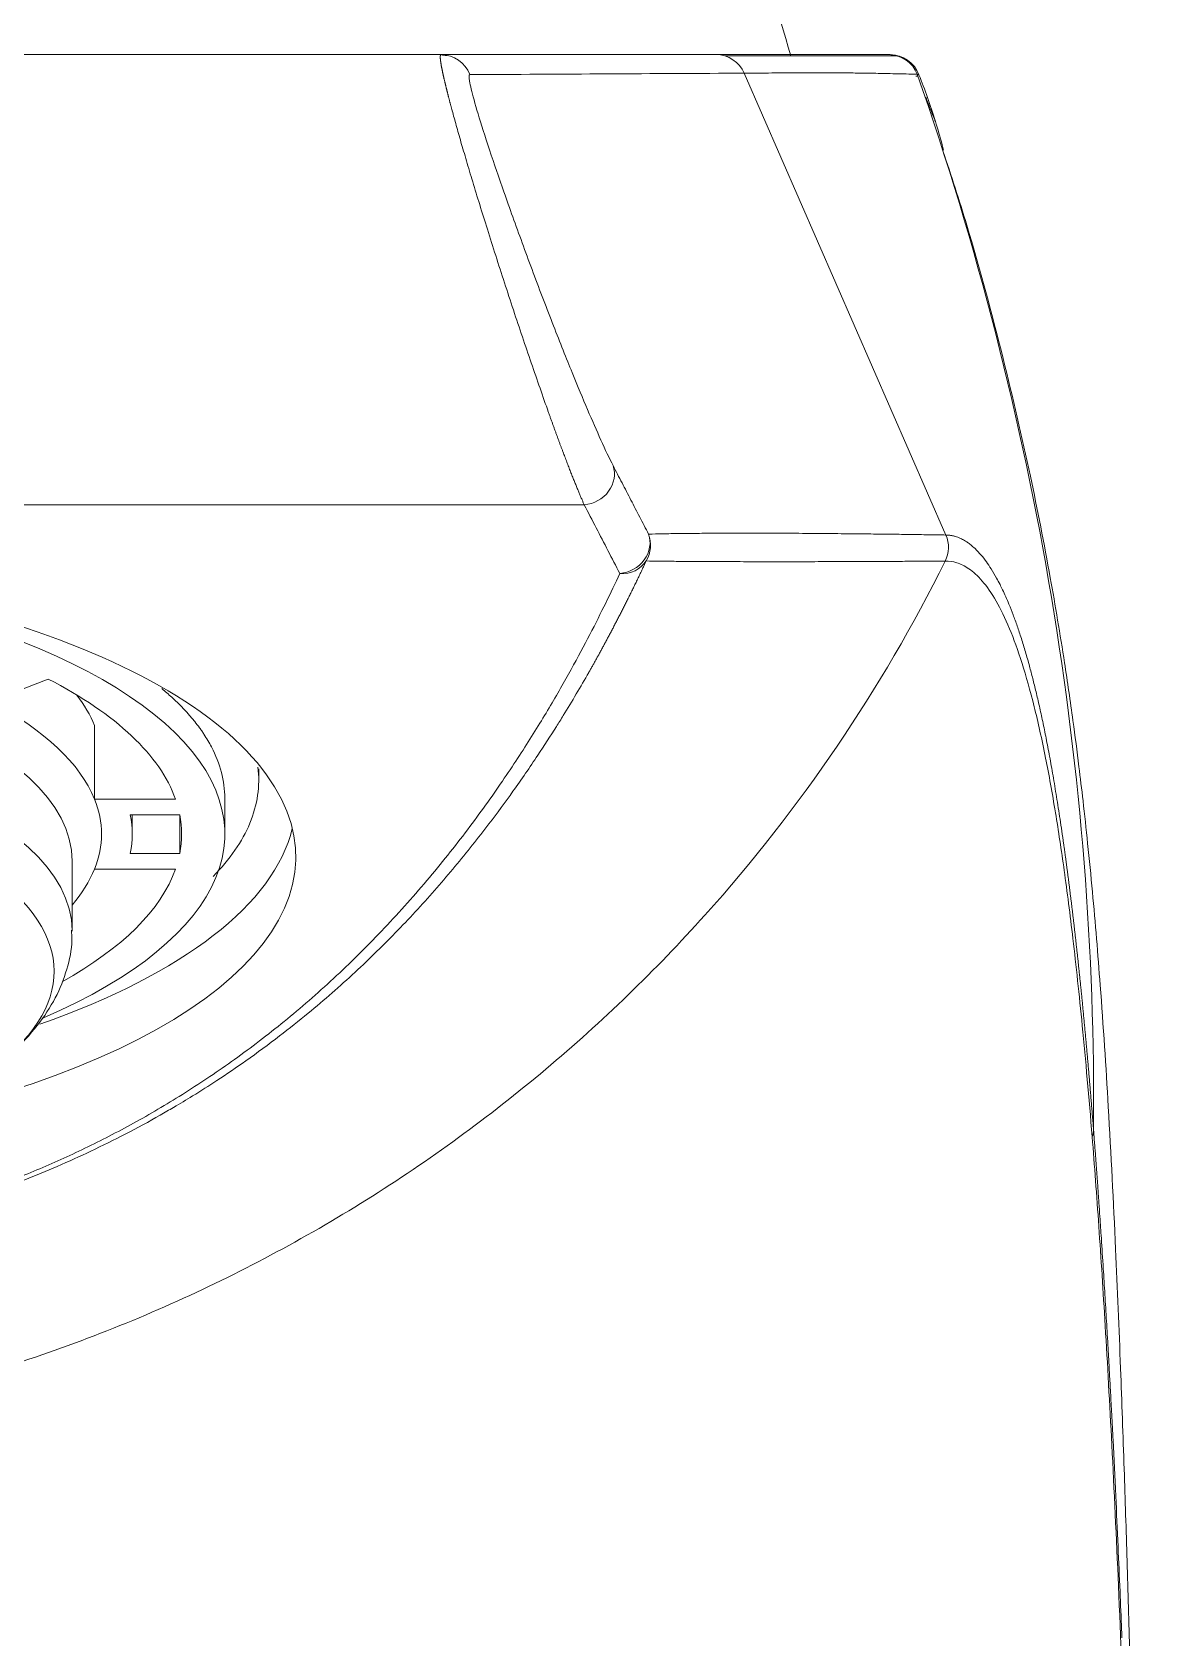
# Model space of a CAD drawing. Extents: x 840 to 1630, y 0 to 579.
# Drawn here: x 1061.41 to 1079.5, y 351.48 to 377.52 of the extents above; entities that cross this region are included whole.
import ezdxf

# ---------------------------------------------------------------- set-up
doc = ezdxf.new("R2010")
doc.units = 0
doc.header["$LTSCALE"] = 10
doc.header["$MEASUREMENT"] = 0
doc.layers.add('1', color=7, linetype='CONTINUOUS')

msp = doc.modelspace()

# ---------------------------------------------------------------- linework, layer by layer
at = {"layer": '1', "color": 7, "linetype": 'Continuous', "lineweight": 18}
for p, q in [((1068.043, 377.151), (1038.33, 377.151)), ((1061.672, 367.028), (1060.743, 366.665)), ((1062.423, 366.277), (1062.423, 365.08)), ((1062.423, 365.08), (1063.737, 365.08)), ((1064.536, 364.514), (1064.536, 365.096)), ((1063.806, 364.826), (1063.004, 364.826)), ((1063.036, 364.514), (1063.036, 364.826)), ((1063.806, 364.826), (1063.806, 364.201)), ((1062.061, 362.939), (1062.061, 364.076)), ((1063.004, 364.201), (1063.806, 364.201)), ((1063.737, 363.947), (1062.423, 363.947))]:
    msp.add_line(p, q, dxfattribs=at)
at = {"layer": '1', "color": 7, "linetype": 'Continuous', "lineweight": 13}
for p, q in [((1076.229, 369.363), (1072.959, 376.851)), ((1070.365, 369.853), (1036.008, 369.853))]:
    msp.add_line(p, q, dxfattribs=at)
at = {"layer": '1', "color": 7, "linetype": 'Continuous', "lineweight": 18}
msp.add_arc((1057.308, 372.672), 17, 15.2071, 31.0695, dxfattribs=at)
at = {"layer": '1', "color": 7, "linetype": 'Continuous', "lineweight": 13}
for centre, major_axis, ratio, start_param, end_param in [((1068.043, 376.651), (0, -0.5), 0.998516, 1.93204, 3.14159), ((1070.365, 370.313), (0.444, 0.229), 0.902309, 4.276223, 6.154884), ((1070.941, 369.2), (0.444, 0.231), 0.902053, 4.273568, 6.153401), ((1070.941, 369.2), (-0.01, 0.5), 0.998239, 4.151011, 5.055359), ((1075.771, 369.163), (0.01, 0.5), 0.998182, 4.271786, 5.143213), ((1070.941, 369.2), (0.453, -0.211), 0.905656, 5.111247, 6.164486), ((1053.186, 362.939), (8.875, 0), 0.390731, 0.003093, 1.570796), ((1053.186, 362.288), (8.582, 0), 0.390731, 5.844835, 7.853982)]:
    msp.add_ellipse(centre, major_axis=major_axis, ratio=ratio, start_param=start_param, end_param=end_param, dxfattribs=at)
at = {"layer": '1', "color": 7, "linetype": 'Continuous', "lineweight": 18}
for centre, major_axis, ratio, start_param, end_param in [((1072.501, 376.651), (0, -0.5), 0.998517, 1.981939, 3.141593), ((1075.3, 376.651), (0, -0.5), 0.998589, 1.94252, 3.141593), ((1075.323, 376.651), (0, -0.5), 0.999511, 1.927238, 3.141593), ((1053.186, 364.145), (-12.5, 0), 0.390731, 2.123373, 4.712389), ((1053.186, 364.514), (11.35, 0), 0.390731, 5.546727, 7.853982), ((1053.186, 364.076), (8.875, 0), 0.390731, 0, 1.570796), ((1053.186, 364.514), (-10.65, 0), 0.390731, 3.278167, 3.790416), ((1053.186, 364.514), (9.35, 0), 0.390731, 0.155709, 0.62969), ((1053.186, 365.71), (-9.35, 0), 0.390731, 3.297301, 3.436037), ((1053.186, 364.514), (9.35, 0), 0.390731, 6.127477, 6.438894), ((1053.186, 364.514), (-9.85, 0), 0.390731, 3.060285, 3.2229), ((1053.186, 364.514), (10.65, 0), 0.390731, 6.207997, 6.358374), ((1053.186, 365.066), (-12.5, 0), 0.390731, 2.302444, 3.047247), ((1053.186, 364.514), (-10.65, 0), 0.390731, 2.528939, 3.005018), ((1053.186, 364.514), (9.35, 0), 0.390731, 5.963065, 6.127477), ((1078.123, 359.709), (0.498, 0.039), 0.792193, 5.919236, 6.214517)]:
    msp.add_ellipse(centre, major_axis=major_axis, ratio=ratio, start_param=start_param, end_param=end_param, dxfattribs=at)
at = {"layer": '1', "color": 7, "linetype": 'Continuous', "lineweight": 13}
for points, knots in [([(1068.043, 377.151), (1068.042, 377.151), (1068.041, 377.151), (1068.04, 377.15), (1068.039, 377.15), (1068.038, 377.149), (1068.037, 377.148), (1068.036, 377.146), (1068.035, 377.145), (1068.034, 377.143), (1068.033, 377.141), (1068.032, 377.139), (1068.032, 377.136), (1068.031, 377.133), (1068.031, 377.13), (1068.03, 377.127), (1068.03, 377.124), (1068.03, 377.12), (1068.03, 377.116), (1068.03, 377.112), (1068.03, 377.107), (1068.03, 377.102), (1068.03, 377.097), (1068.03, 377.092), (1068.031, 377.087), (1068.031, 377.081), (1068.032, 377.075), (1068.032, 377.069), (1068.033, 377.062), (1068.034, 377.056), (1068.035, 377.049), (1068.036, 377.041), (1068.037, 377.034), (1068.038, 377.026), (1068.039, 377.018), (1068.04, 377.01), (1068.042, 377.002), (1068.043, 376.993), (1068.045, 376.984), (1068.046, 376.975), (1068.048, 376.965), (1068.05, 376.955), (1068.052, 376.946), (1068.053, 376.935), (1068.056, 376.925), (1068.058, 376.914), (1068.06, 376.903), (1068.062, 376.892), (1068.065, 376.88), (1068.067, 376.869), (1068.07, 376.857), (1068.072, 376.845), (1068.075, 376.832), (1068.078, 376.82), (1068.081, 376.807), (1068.084, 376.793), (1068.087, 376.78), (1068.09, 376.766), (1068.093, 376.753), (1068.096, 376.738), (1068.1, 376.724), (1068.103, 376.709), (1068.107, 376.695), (1068.11, 376.679), (1068.114, 376.664), (1068.118, 376.649), (1068.122, 376.633), (1068.126, 376.617), (1068.13, 376.6), (1068.134, 376.584), (1068.138, 376.567), (1068.142, 376.55), (1068.147, 376.533), (1068.151, 376.516), (1068.156, 376.498), (1068.16, 376.48), (1068.165, 376.462), (1068.17, 376.444), (1068.175, 376.425), (1068.179, 376.406), (1068.184, 376.387), (1068.19, 376.368), (1068.195, 376.349), (1068.2, 376.329), (1068.205, 376.309), (1068.211, 376.289), (1068.234, 376.202), (1068.28, 376.036), (1068.355, 375.769), (1068.443, 375.468), (1068.543, 375.133), (1068.654, 374.766), (1068.778, 374.368), (1068.911, 373.946), (1069.052, 373.508), (1069.197, 373.066), (1069.343, 372.629), (1069.488, 372.202), (1069.631, 371.79), (1069.729, 371.51), (1069.786, 371.348), (1069.805, 371.295), (1069.824, 371.242), (1069.843, 371.191), (1069.861, 371.14), (1069.879, 371.09), (1069.897, 371.04), (1069.915, 370.991), (1069.933, 370.943), (1069.95, 370.896), (1069.967, 370.849), (1069.984, 370.804), (1070.001, 370.759), (1070.018, 370.714), (1070.034, 370.671), (1070.05, 370.628), (1070.066, 370.587), (1070.082, 370.546), (1070.097, 370.505), (1070.113, 370.466), (1070.128, 370.427), (1070.142, 370.39), (1070.157, 370.353), (1070.171, 370.317), (1070.185, 370.281), (1070.199, 370.247), (1070.212, 370.213), (1070.226, 370.18), (1070.239, 370.148), (1070.252, 370.117), (1070.264, 370.087), (1070.276, 370.057), (1070.288, 370.029), (1070.3, 370.001), (1070.311, 369.974), (1070.323, 369.948), (1070.334, 369.923), (1070.344, 369.899), (1070.355, 369.875), (1070.361, 369.86), (1070.365, 369.853)], [0, 0, 0, 0, 0.002797, 0.005598, 0.008402, 0.01121, 0.01402, 0.016834, 0.019651, 0.022472, 0.025295, 0.028122, 0.030951, 0.033784, 0.036619, 0.039458, 0.0423, 0.045144, 0.047991, 0.050842, 0.053695, 0.05655, 0.059409, 0.06227, 0.065134, 0.068, 0.070869, 0.07374, 0.076615, 0.079491, 0.08237, 0.085252, 0.088135, 0.091021, 0.09391, 0.096801, 0.099694, 0.10259, 0.105488, 0.108388, 0.111291, 0.114197, 0.117104, 0.120015, 0.122927, 0.125842, 0.12876, 0.13168, 0.134603, 0.137528, 0.140455, 0.143385, 0.146317, 0.149252, 0.152189, 0.155129, 0.158071, 0.161016, 0.163963, 0.166913, 0.169865, 0.172819, 0.175776, 0.178735, 0.181697, 0.184661, 0.187628, 0.190597, 0.193569, 0.196543, 0.199519, 0.202498, 0.20548, 0.208464, 0.21145, 0.214439, 0.21743, 0.220424, 0.223421, 0.22642, 0.229421, 0.232425, 0.235431, 0.23844, 0.241451, 0.244465, 0.247481, 0.280189, 0.314501, 0.350422, 0.387939, 0.427055, 0.467771, 0.510083, 0.553474, 0.596785, 0.640026, 0.683206, 0.726331, 0.769411, 0.775551, 0.781671, 0.787771, 0.793852, 0.799913, 0.805954, 0.811976, 0.817978, 0.823961, 0.829924, 0.835868, 0.841793, 0.847699, 0.853585, 0.859452, 0.8653, 0.87113, 0.87694, 0.882732, 0.888506, 0.894261, 0.899997, 0.905716, 0.911417, 0.9171, 0.922764, 0.928411, 0.934038, 0.939646, 0.945235, 0.950804, 0.956353, 0.961882, 0.96739, 0.972878, 0.978345, 0.983791, 0.989215, 0.994618, 1, 1, 1, 1]), ([(1075.741, 376.801), (1075.745, 376.802), (1075.753, 376.803), (1075.764, 376.804), (1075.771, 376.805), (1075.776, 376.806), (1075.777, 376.806)], [0, 0, 0, 0, 0.287854, 0.583778, 0.876812, 1, 1, 1, 1]), ([(1075.791, 376.825), (1075.79, 376.826), (1075.788, 376.826), (1075.785, 376.827), (1075.781, 376.828), (1075.778, 376.829), (1075.774, 376.83), (1075.77, 376.831), (1075.767, 376.832), (1075.765, 376.832)], [0, 0, 0, 0, 0.148751, 0.29555, 0.440389, 0.583261, 0.724158, 0.863073, 1, 1, 1, 1]), ([(1076.229, 369.363), (1076.232, 369.363), (1076.241, 369.363), (1076.253, 369.362), (1076.266, 369.361), (1076.28, 369.36), (1076.295, 369.358), (1076.311, 369.356), (1076.327, 369.353), (1076.343, 369.349), (1076.361, 369.345), (1076.402, 369.334), (1076.459, 369.313), (1076.525, 369.278), (1076.581, 369.242), (1076.637, 369.2), (1076.711, 369.135), (1076.795, 369.046), (1076.882, 368.935), (1076.966, 368.811), (1077.04, 368.685), (1077.088, 368.595), (1077.106, 368.559)], [0, 0, 0, 0, 0.013883, 0.028579, 0.044087, 0.060408, 0.07754, 0.095485, 0.114242, 0.133811, 0.154191, 0.175383, 0.276112, 0.352742, 0.403425, 0.467171, 0.543969, 0.655043, 0.751486, 0.839679, 0.937646, 1, 1, 1, 1]), ([(1053.186, 354.666), (1054.385, 354.666), (1056.783, 354.834), (1060.309, 355.584), (1063.696, 356.82), (1066.879, 358.514), (1069.793, 360.637), (1073.192, 363.925), (1075.186, 366.863), (1076.218, 368.941)], [0, 0, 0, 0, 0.126024, 0.252048, 0.378071, 0.504095, 0.630119, 0.756143, 1, 1, 1, 1]), ([(1071.369, 368.942), (1071.357, 368.917), (1071.334, 368.868), (1071.299, 368.794), (1071.265, 368.721), (1071.23, 368.649), (1071.196, 368.578), (1071.162, 368.508), (1071.128, 368.439), (1071.094, 368.37), (1071.06, 368.303), (1071.027, 368.236), (1070.994, 368.17), (1070.961, 368.106), (1070.928, 368.042), (1070.895, 367.979), (1070.863, 367.916), (1070.831, 367.855), (1070.799, 367.795), (1070.768, 367.735), (1070.736, 367.676), (1070.705, 367.619), (1070.674, 367.562), (1070.644, 367.506), (1070.614, 367.45), (1070.584, 367.396), (1070.554, 367.342), (1070.525, 367.29), (1070.496, 367.238), (1070.467, 367.187), (1070.315, 366.919), (1070.132, 366.609), (1069.95, 366.317), (1069.913, 366.257)], [0, 0, 0, 0, 0.027695, 0.055059, 0.082091, 0.108793, 0.135167, 0.161211, 0.186928, 0.212318, 0.237383, 0.262122, 0.286537, 0.310628, 0.334396, 0.357843, 0.380969, 0.403774, 0.42626, 0.448427, 0.470276, 0.491809, 0.513025, 0.533925, 0.554511, 0.574783, 0.594742, 0.614389, 0.633723, 0.652747, 0.671461, 0.933533, 1, 1, 1, 1]), ([(1076.218, 368.941), (1076.218, 368.941), (1076.28, 368.941), (1076.407, 368.924), (1076.607, 368.826), (1076.82, 368.633), (1077.041, 368.319), (1077.257, 367.877), (1077.462, 367.311), (1077.658, 366.619), (1077.839, 365.809), (1078.001, 364.914), (1078.149, 363.937), (1078.294, 362.8), (1078.447, 361.386), (1078.548, 360.246), (1078.6, 359.605)], [0, 0, 0, 0, 0.000002, 0.07598, 0.154091, 0.241405, 0.332382, 0.419216, 0.500917, 0.581143, 0.657747, 0.725527, 0.78709, 0.850246, 0.921037, 1, 1, 1, 1]), ([(1078.6, 359.605), (1078.637, 359.142), (1078.71, 358.161), (1078.817, 356.499), (1078.924, 354.563), (1079.031, 352.296), (1079.097, 350.62), (1079.129, 349.733)], [0, 0, 0, 0, 0.172872, 0.3499, 0.547249, 0.766109, 1, 1, 1, 1]), ([(1078.622, 359.721), (1078.624, 359.702), (1078.627, 359.665), (1078.631, 359.609), (1078.635, 359.554), (1078.639, 359.5), (1078.644, 359.446), (1078.648, 359.393), (1078.652, 359.341), (1078.655, 359.289), (1078.659, 359.237), (1078.663, 359.187), (1078.667, 359.137), (1078.67, 359.088), (1078.674, 359.039), (1078.677, 358.991), (1078.681, 358.944), (1078.684, 358.897), (1078.688, 358.852), (1078.691, 358.806), (1078.694, 358.762), (1078.697, 358.718), (1078.7, 358.675), (1078.704, 358.614), (1078.713, 358.494), (1078.728, 358.271), (1078.752, 357.919), (1078.779, 357.498), (1078.807, 357.049), (1078.833, 356.618), (1078.853, 356.266), (1078.869, 355.979), (1078.883, 355.74), (1078.899, 355.444), (1078.918, 355.089), (1078.946, 354.533), (1078.981, 353.822), (1079.019, 353.001), (1079.05, 352.274), (1079.071, 351.777), (1079.081, 351.525), (1079.083, 351.482)], [0, 0, 0, 0, 0.008119, 0.016124, 0.024017, 0.031796, 0.039463, 0.047016, 0.054456, 0.061784, 0.068998, 0.0761, 0.083088, 0.089963, 0.096726, 0.103375, 0.109911, 0.116335, 0.122645, 0.128843, 0.134927, 0.140899, 0.146757, 0.152503, 0.165791, 0.19581, 0.242563, 0.306053, 0.359883, 0.413717, 0.467556, 0.489613, 0.518324, 0.55369, 0.595711, 0.644385, 0.74811, 0.839688, 0.919115, 0.986403, 1, 1, 1, 1])]:
    msp.add_open_spline(points, degree=3, knots=knots, dxfattribs=at)
at = {"layer": '1', "color": 7, "linetype": 'Continuous', "lineweight": 18}
for points, degree in [([(1072.501, 377.151), (1072.005, 377.151), (1071.012, 377.151), (1069.526, 377.151), (1068.537, 377.151), (1068.043, 377.151)], 3), ([(1068.135, 377.137), (1068.05, 377.148)], 1), ([(1075.3, 377.151), (1075.177, 377.151), (1074.941, 377.151), (1074.628, 377.151), (1074.343, 377.151), (1074.042, 377.151), (1073.715, 377.151), (1073.356, 377.151), (1072.958, 377.151), (1072.658, 377.151), (1072.501, 377.151)], 3), ([(1075.323, 377.151), (1075.321, 377.151), (1075.317, 377.151), (1075.309, 377.151), (1075.303, 377.151), (1075.3, 377.151)], 3), ([(1075.414, 377.138), (1075.404, 377.142)], 1), ([(1075.469, 377.129), (1075.445, 377.129)], 1), ([(1068.51, 376.827), (1068.494, 376.827), (1068.492, 376.755), (1068.565, 376.449), (1068.716, 375.948), (1068.938, 375.278), (1069.218, 374.481), (1069.536, 373.613), (1069.871, 372.737), (1070.178, 371.968), (1070.423, 371.38), (1070.636, 370.892), (1070.772, 370.605), (1070.832, 370.489)], 3), ([(1076.056, 376.068), (1075.902, 376.461)], 1), ([(1071.369, 368.942), (1071.441, 368.941), (1071.593, 368.939), (1071.849, 368.936), (1072.139, 368.934), (1072.466, 368.932), (1072.835, 368.931), (1073.261, 368.93), (1073.742, 368.93), (1074.226, 368.931), (1074.657, 368.932), (1075.035, 368.934), (1075.374, 368.935), (1075.679, 368.937), (1075.958, 368.939), (1076.134, 368.94), (1076.218, 368.941)], 3), ([(1065.086, 365.388), (1065.086, 365.48), (1065.086, 365.572)], 2)]:
    msp.add_open_spline(points, degree=degree, dxfattribs=at)
for points, knots in [([(1075.444, 377.13), (1075.382, 377.13), (1075.267, 377.13), (1075.108, 377.13), (1074.975, 377.13), (1074.866, 377.13), (1074.773, 377.13), (1074.686, 377.13), (1074.545, 377.13), (1074.35, 377.13), (1074.113, 377.13), (1073.888, 377.13), (1073.683, 377.13), (1073.527, 377.13), (1073.413, 377.13), (1073.33, 377.13), (1073.228, 377.13), (1073.108, 377.13), (1072.97, 377.13), (1072.814, 377.13), (1072.703, 377.13), (1072.645, 377.13)], [0, 0, 0, 0, 0.067411, 0.1252, 0.173367, 0.211912, 0.243127, 0.274298, 0.305967, 0.395, 0.484374, 0.560208, 0.634911, 0.703062, 0.726321, 0.755778, 0.791698, 0.83408, 0.882924, 0.938231, 1, 1, 1, 1]), ([(1076.192, 375.6), (1076.185, 375.629), (1076.177, 375.658), (1076.134, 375.817), (1076.097, 375.944), (1076.058, 376.069)], [0, 0, 0, 0, 0.180892, 0.180892, 1, 1, 1, 1]), ([(1079.504, 334.611), (1079.501, 334.833), (1079.487, 336.06), (1079.461, 338.154), (1079.425, 340.746), (1079.39, 342.928), (1079.358, 344.703), (1079.332, 346.051), (1079.311, 347.007), (1079.296, 347.693), (1079.282, 348.328), (1079.265, 349.058), (1079.24, 350.045), (1079.208, 351.29), (1079.167, 352.734), (1079.118, 354.273), (1079.059, 355.937), (1078.978, 357.913), (1078.875, 359.958), (1078.748, 361.898), (1078.63, 363.326), (1078.53, 364.344), (1078.455, 365.032), (1078.378, 365.681), (1078.281, 366.426), (1078.132, 367.447), (1077.911, 368.766), (1077.589, 370.409), (1077.146, 372.314), (1076.675, 374.075), (1076.315, 375.192), (1076.179, 375.594)], [0, 0, 0, 0, 0.015186, 0.084351, 0.144662, 0.195953, 0.238124, 0.271099, 0.292784, 0.307071, 0.320378, 0.337314, 0.357895, 0.389026, 0.424253, 0.459659, 0.49867, 0.544278, 0.598625, 0.644192, 0.678686, 0.696354, 0.712545, 0.726539, 0.746117, 0.771238, 0.808593, 0.853659, 0.906265, 0.966233, 1, 1, 1, 1]), ([(1077.106, 368.559), (1077.12, 368.532), (1077.168, 368.434), (1077.239, 368.274), (1077.318, 368.073), (1077.385, 367.888), (1077.452, 367.688), (1077.519, 367.471), (1077.58, 367.253), (1077.637, 367.036), (1077.691, 366.821), (1077.744, 366.589), (1077.799, 366.339), (1077.854, 366.068), (1077.91, 365.776), (1077.966, 365.461), (1078.023, 365.121), (1078.08, 364.755), (1078.121, 364.477), (1078.145, 364.305), (1078.153, 364.249), (1078.161, 364.192), (1078.169, 364.135), (1078.176, 364.077), (1078.184, 364.018), (1078.192, 363.959), (1078.2, 363.899), (1078.208, 363.838), (1078.216, 363.776), (1078.224, 363.713), (1078.232, 363.65), (1078.24, 363.586), (1078.248, 363.521), (1078.257, 363.455), (1078.265, 363.389), (1078.273, 363.321), (1078.281, 363.253), (1078.289, 363.184), (1078.298, 363.114), (1078.306, 363.043), (1078.314, 362.971), (1078.322, 362.898), (1078.331, 362.825), (1078.339, 362.751), (1078.347, 362.675), (1078.356, 362.599), (1078.364, 362.522), (1078.373, 362.443), (1078.381, 362.364), (1078.39, 362.284), (1078.398, 362.203), (1078.407, 362.121), (1078.415, 362.038), (1078.424, 361.954), (1078.432, 361.869), (1078.441, 361.783), (1078.449, 361.696), (1078.458, 361.608), (1078.466, 361.519), (1078.475, 361.428), (1078.484, 361.337), (1078.492, 361.245), (1078.501, 361.151), (1078.509, 361.056), (1078.518, 360.961), (1078.527, 360.864), (1078.535, 360.766), (1078.544, 360.667), (1078.553, 360.566), (1078.561, 360.465), (1078.57, 360.362), (1078.579, 360.258), (1078.588, 360.153), (1078.596, 360.047), (1078.605, 359.94), (1078.614, 359.831), (1078.619, 359.758), (1078.622, 359.721)], [0, 0, 0, 0, 0.024571, 0.088186, 0.129082, 0.169958, 0.21082, 0.251672, 0.292511, 0.325032, 0.358231, 0.392106, 0.426656, 0.461881, 0.497783, 0.534364, 0.571631, 0.609591, 0.648252, 0.653483, 0.658744, 0.664034, 0.669353, 0.674703, 0.680081, 0.685489, 0.690926, 0.696393, 0.701889, 0.707415, 0.71297, 0.718554, 0.724167, 0.72981, 0.735482, 0.741183, 0.746914, 0.752673, 0.758462, 0.76428, 0.770127, 0.776004, 0.781909, 0.787843, 0.793807, 0.7998, 0.805821, 0.811872, 0.817952, 0.824061, 0.830199, 0.836365, 0.842561, 0.848786, 0.85504, 0.861323, 0.867635, 0.873976, 0.880346, 0.886746, 0.893174, 0.899631, 0.906118, 0.912633, 0.919178, 0.925752, 0.932355, 0.938987, 0.945649, 0.952339, 0.95906, 0.965809, 0.972588, 0.979397, 0.986235, 0.993103, 1, 1, 1, 1]), ([(1063.515, 366.872), (1063.57, 366.826), (1063.624, 366.78), (1063.816, 366.604), (1063.941, 366.473), (1064.076, 366.305), (1064.102, 366.271), (1064.139, 366.22), (1064.151, 366.203), (1064.175, 366.168), (1064.233, 366.083), (1064.284, 365.997), (1064.392, 365.791), (1064.446, 365.653), (1064.518, 365.375), (1064.536, 365.236), (1064.536, 365.096)], [0, 0, 0, 0, 0.083305, 0.083305, 0.312479, 0.312479, 0.369772, 0.369772, 0.398419, 0.398419, 0.427065, 0.541652, 0.541652, 0.770826, 0.770826, 1, 1, 1, 1]), ([(1069.913, 366.257), (1069.815, 366.102), (1069.588, 365.752), (1069.226, 365.225), (1068.783, 364.623), (1068.276, 363.985), (1067.674, 363.296), (1067.014, 362.612), (1066.41, 362.05), (1065.873, 361.594), (1065.411, 361.226), (1064.917, 360.862), (1064.443, 360.538), (1064.049, 360.288), (1063.74, 360.102), (1063.381, 359.894), (1062.941, 359.655), (1062.383, 359.378), (1061.838, 359.131), (1061.31, 358.913), (1060.802, 358.722), (1060.307, 358.551), (1059.815, 358.397), (1059.319, 358.256), (1058.82, 358.129), (1058.455, 358.045), (1058.234, 357.998), (1058.157, 357.982), (1058.079, 357.966), (1058.002, 357.95), (1057.924, 357.935), (1057.845, 357.919), (1057.767, 357.904), (1057.688, 357.889), (1057.608, 357.875), (1057.529, 357.86), (1057.449, 357.846), (1057.368, 357.833), (1057.288, 357.819), (1057.206, 357.805), (1057.125, 357.792), (1057.043, 357.779), (1056.961, 357.767), (1056.878, 357.754), (1056.795, 357.742), (1056.711, 357.731), (1056.627, 357.719), (1056.543, 357.708), (1056.458, 357.697), (1056.373, 357.686), (1056.288, 357.675), (1056.202, 357.665), (1056.115, 357.655), (1056.028, 357.646), (1055.941, 357.636), (1055.853, 357.627), (1055.764, 357.618), (1055.676, 357.61), (1055.586, 357.602), (1055.497, 357.594), (1055.406, 357.586), (1055.316, 357.579), (1055.224, 357.572), (1055.133, 357.565), (1055.04, 357.559), (1054.948, 357.553), (1054.854, 357.547), (1054.76, 357.541), (1054.666, 357.536), (1054.571, 357.531), (1054.476, 357.527), (1054.38, 357.523), (1054.284, 357.519), (1054.187, 357.515), (1054.089, 357.512), (1053.991, 357.509), (1053.892, 357.507), (1053.793, 357.505), (1053.693, 357.503), (1053.593, 357.501), (1053.492, 357.5), (1053.391, 357.499), (1053.289, 357.499), (1053.22, 357.498), (1053.186, 357.498)], [0, 0, 0, 0, 0.040942, 0.092639, 0.139617, 0.201162, 0.262971, 0.324932, 0.38693, 0.417542, 0.452261, 0.490924, 0.52196, 0.546772, 0.565525, 0.578337, 0.610533, 0.640419, 0.668085, 0.693616, 0.717084, 0.738709, 0.75975, 0.780252, 0.800258, 0.81981, 0.822745, 0.825681, 0.828618, 0.831556, 0.834496, 0.837437, 0.84038, 0.843325, 0.846272, 0.849222, 0.852174, 0.855129, 0.858087, 0.861049, 0.864015, 0.866985, 0.869959, 0.872939, 0.875923, 0.878912, 0.881908, 0.884909, 0.887916, 0.890931, 0.893952, 0.896981, 0.900017, 0.903062, 0.906115, 0.909177, 0.912248, 0.915328, 0.918419, 0.921519, 0.924631, 0.927753, 0.930887, 0.934032, 0.93719, 0.94036, 0.943543, 0.94674, 0.94995, 0.953174, 0.956413, 0.959666, 0.962935, 0.966219, 0.969519, 0.972835, 0.976168, 0.979519, 0.982886, 0.986272, 0.989676, 0.993098, 0.996539, 1, 1, 1, 1]), ([(1065.073, 365.6), (1065.11, 365.296), (1065.024, 364.691), (1064.62, 364.106), (1064.347, 363.827)], [0, 0, 0, 0, 0.505913, 1, 1, 1, 1]), ([(1060.771, 360.734), (1060.886, 360.813), (1061.157, 361.022), (1061.5, 361.394), (1061.799, 361.842), (1061.985, 362.311), (1062.066, 362.689), (1062.054, 362.903), (1062.048, 362.956)], [0, 0, 0, 0, 0.143723, 0.362281, 0.565089, 0.755454, 0.939254, 1, 1, 1, 1])]:
    msp.add_open_spline(points, degree=3, knots=knots, dxfattribs=at)
at = {"layer": '1', "color": 7, "linetype": 'Continuous', "lineweight": 13}
for points in [[(1072.959, 376.851), (1071.476, 376.843), (1069.993, 376.835), (1068.51, 376.827)], [(1075.765, 376.832), (1075.64, 376.836), (1075.403, 376.842), (1075.087, 376.849), (1074.799, 376.853), (1074.497, 376.856), (1074.17, 376.857), (1073.812, 376.856), (1073.414, 376.854), (1073.116, 376.851), (1072.959, 376.851)], [(1078.622, 359.721), (1078.671, 365.492), (1077.706, 371.267), (1075.765, 376.832)], [(1076.058, 376.069), (1075.976, 376.333), (1075.887, 376.585), (1075.791, 376.825)], [(1070.832, 370.489), (1070.88, 370.395), (1070.977, 370.208), (1071.121, 369.93), (1071.264, 369.654), (1071.36, 369.47), (1071.408, 369.377)], [(1070.365, 369.853), (1070.43, 369.727), (1070.559, 369.477), (1070.749, 369.11), (1070.877, 368.863), (1070.941, 368.74)], [(1071.408, 369.377), (1071.481, 369.379), (1071.637, 369.383), (1071.896, 369.387), (1072.187, 369.39), (1072.515, 369.392), (1072.886, 369.393), (1073.308, 369.393), (1073.785, 369.391), (1074.265, 369.387), (1074.69, 369.383), (1075.063, 369.379), (1075.397, 369.375), (1075.698, 369.371), (1075.973, 369.367), (1076.145, 369.364), (1076.229, 369.363)], [(1070.941, 368.74), (1070.869, 368.585), (1070.716, 368.264), (1070.463, 367.761), (1070.16, 367.191), (1069.805, 366.569), (1069.385, 365.887), (1068.886, 365.142), (1068.29, 364.334), (1067.599, 363.497), (1066.844, 362.684), (1066.054, 361.935), (1065.248, 361.263), (1064.444, 360.673), (1063.649, 360.16), (1062.859, 359.711), (1062.071, 359.318), (1061.292, 358.98), (1060.532, 358.692), (1059.796, 358.45), (1059.077, 358.246), (1058.379, 358.076), (1057.717, 357.939), (1057.066, 357.825), (1056.37, 357.725), (1055.645, 357.644), (1054.912, 357.587), (1054.124, 357.548), (1053.51, 357.538), (1053.186, 357.538)]]:
    msp.add_open_spline(points, degree=3, dxfattribs=at)

doc.saveas('drawing.dxf')
